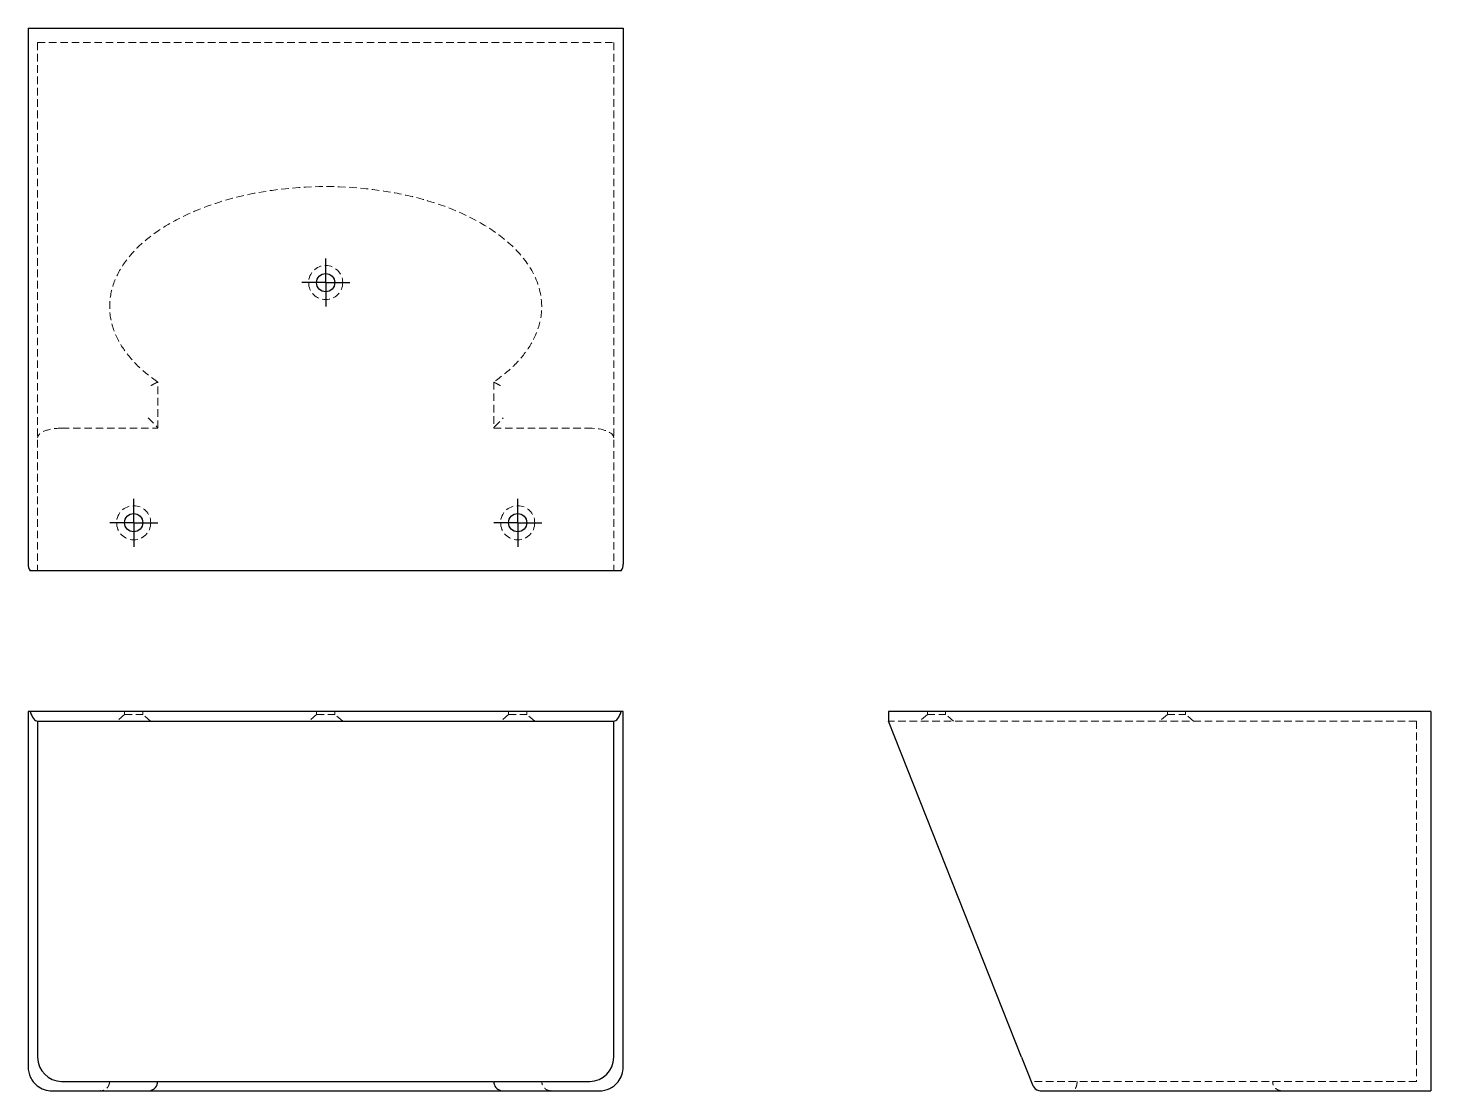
# Model space of a CAD drawing. Header units: millimetres. Extents: x 33 to 269, y 25 to 204.
import ezdxf

# ---------------------------------------------------------------- set-up
doc = ezdxf.new("R2010")
doc.units = ezdxf.units.MM
doc.linetypes.add('HIDDEN', pattern=[1.905, 1.27, -0.635])
doc.layers.add('10', color=7, linetype='Continuous')

# ---------------------------------------------------------------- blocks, each defined once
blk = doc.blocks.new('SW_CENTERMARKSYMBOL_0')
at = {"layer": '10', "color": 0}
for p, q in [((0, 2.5), (0, 4.03)), ((0, 0), (0, 2.5)), ((-2.5, 0), (-4.03, 0)), ((0, 0), (-2.5, 0)), ((0, 0), (0, -2.5)), ((0, 0), (2.5, 0)), ((2.5, 0), (4.03, 0)), ((0, -2.5), (0, -4.03))]:
    blk.add_line(p, q, dxfattribs=at)
blk = doc.blocks.new('SW_CENTERMARKSYMBOL_1')
at = {"layer": '10', "color": 0}
for p, q in [((0, 2.5), (0, 4.03)), ((0, 0), (0, 2.5)), ((-2.5, 0), (-4.03, 0)), ((0, 0), (-2.5, 0)), ((0, 0), (0, -2.5)), ((0, 0), (2.5, 0)), ((2.5, 0), (4.03, 0)), ((0, -2.5), (0, -4.03))]:
    blk.add_line(p, q, dxfattribs=at)
blk = doc.blocks.new('SW_CENTERMARKSYMBOL_2')
at = {"layer": '10', "color": 0}
for p, q in [((0, 2.5), (0, 4.03)), ((0, 0), (0, 2.5)), ((-2.5, 0), (-4.03, 0)), ((0, 0), (-2.5, 0)), ((0, 0), (0, -2.5)), ((0, 0), (2.5, 0)), ((2.5, 0), (4.03, 0)), ((0, -2.5), (0, -4.03))]:
    blk.add_line(p, q, dxfattribs=at)

msp = doc.modelspace()

# ---------------------------------------------------------------- linework, layer by layer
at = {"color": 7, "linetype": 'Continuous', "lineweight": 25}
for p, q in [((33.04, 203.53), (132.96, 203.53)), ((33.04, 203.53), (33.04, 113.57)), ((132.96, 203.53), (132.96, 113.57)), ((132.6, 112.47), (33.4, 112.47)), ((33.04, 88.85), (33.04, 29.22)), ((33.4, 88.85), (33.04, 88.85)), ((132.6, 88.85), (33.4, 88.85)), ((34.65, 87.24), (131.35, 87.24)), ((34.65, 87.24), (34.65, 30.83)), ((131.35, 30.83), (131.35, 87.24)), ((132.96, 88.85), (132.6, 88.85)), ((132.96, 29.22), (132.96, 88.85)), ((178.57, 88.85), (177.47, 88.85)), ((177.47, 88.85), (177.47, 87.24)), ((199.8, 30.83), (177.47, 87.24)), ((268.53, 88.85), (178.57, 88.85)), ((268.53, 88.85), (268.53, 29.22)), ((199.8, 30.83), (200.68, 28.63)), ((200.68, 28.63), (201.64, 26.21)), ((268.53, 29.22), (268.53, 25.19)), ((38.68, 26.8), (54.8, 26.8)), ((111.2, 26.8), (127.32, 26.8)), ((37.07, 25.19), (53.19, 25.19)), ((112.81, 25.19), (128.93, 25.19)), ((203.13, 25.19), (268.53, 25.19))]:
    msp.add_line(p, q, dxfattribs=at)
at = {"color": 7, "linetype": 'HIDDEN', "lineweight": 18}
for p, q in [((34.65, 201.11), (34.65, 112.47)), ((34.65, 201.11), (131.35, 201.11)), ((131.35, 201.11), (131.35, 112.47)), ((54.8, 136.4), (54.8, 144.13)), ((111.2, 144.13), (111.2, 136.4)), ((53.19, 138.13), (54.68, 136.64)), ((111.32, 136.64), (112.81, 138.13)), ((38.68, 136.4), (54.8, 136.4)), ((111.2, 136.4), (127.32, 136.4)), ((49.24, 88.35), (47.91, 87.24)), ((49.24, 88.85), (49.24, 88.35)), ((49.24, 88.35), (52.3, 88.35)), ((52.3, 88.35), (52.3, 88.85)), ((53.62, 87.24), (52.3, 88.35)), ((81.47, 88.35), (80.14, 87.24)), ((81.47, 88.85), (81.47, 88.35)), ((81.47, 88.35), (84.53, 88.35)), ((84.53, 88.35), (84.53, 88.85)), ((85.86, 87.24), (84.53, 88.35)), ((113.7, 88.35), (112.38, 87.24)), ((113.7, 88.85), (113.7, 88.35)), ((113.7, 88.35), (116.76, 88.35)), ((116.76, 88.35), (116.76, 88.85)), ((118.09, 87.24), (116.76, 88.35)), ((266.11, 87.24), (177.47, 87.24)), ((184, 88.35), (182.67, 87.24)), ((184, 88.85), (184, 88.35)), ((184, 88.35), (187.06, 88.35)), ((187.06, 88.35), (187.06, 88.85)), ((188.39, 87.24), (187.06, 88.35)), ((224.29, 88.35), (222.96, 87.24)), ((224.29, 88.85), (224.29, 88.35)), ((224.29, 88.35), (227.35, 88.35)), ((227.35, 88.35), (227.35, 88.85)), ((228.68, 87.24), (227.35, 88.35)), ((266.11, 87.24), (266.11, 30.83)), ((266.11, 30.83), (266.11, 26.8)), ((266.11, 26.8), (201.4, 26.8))]:
    msp.add_line(p, q, dxfattribs=at)
for centre in [(83, 160.82), (50.77, 120.53), (115.23, 120.53)]:
    msp.add_circle(centre, 2.86, dxfattribs=at)
at = {"color": 7, "linetype": 'Continuous', "lineweight": 25}
for centre in [(83, 160.82), (50.77, 120.53), (115.23, 120.53)]:
    msp.add_circle(centre, 1.53, dxfattribs=at)
for centre, radius, start, end in [((38.68, 30.83), 4.03, 180, 270), ((127.32, 30.83), 4.03, 270, 360), ((53.19, 26.8), 1.61, 270, 338.4), ((53.19, 26.8), 1.61, 338.4, 0), ((112.81, 26.8), 1.61, 180, 201.6), ((112.81, 26.8), 1.61, 201.6, 270)]:
    msp.add_arc(centre, radius, start, end, dxfattribs=at)
at = {"color": 7, "linetype": 'HIDDEN', "lineweight": 18}
for centre, major_axis, start_param, end_param in [((53.19, 136.4), (1.61, 0), 0, 0.376991), ((112.81, 136.4), (1.61, 0), 2.764602, 3.141593), ((38.68, 134.8), (4.03, 0), 1.570796, 3.141593), ((127.32, 134.8), (4.03, 0), 0, 1.570796)]:
    msp.add_ellipse(centre, major_axis=major_axis, ratio=0.395928, start_param=start_param, end_param=end_param, dxfattribs=at)
at = {"color": 7, "linetype": 'Continuous', "lineweight": 25}
for centre, major_axis, ratio, start_param, end_param in [((34.65, 113.57), (0, -1.73), 0.929776, 4.712389, 5.39636), ((131.35, 113.57), (0, -1.73), 0.929776, 0.886826, 1.570796), ((34.65, 91.62), (0, -4.38), 0.368125, 5.39636, 6.283185), ((131.35, 91.62), (0, -4.38), 0.368125, 0, 0.886826)]:
    msp.add_ellipse(centre, major_axis=major_axis, ratio=ratio, start_param=start_param, end_param=end_param, dxfattribs=at)
at = {"color": 7, "linetype": 'HIDDEN', "lineweight": 18}
for points, knots in [([(54.8, 144.13), (53.59, 144.96), (51.32, 146.79), (48.58, 150.09), (46.86, 153.91), (46.56, 158.01), (47.72, 161.98), (50.9, 166.69), (56.02, 170.56), (64.13, 174.31), (75.89, 177.15), (88.09, 177.15), (99.91, 174.88), (107.46, 172.09), (113.93, 167.63), (117.73, 163.29), (119.48, 158.47), (119.13, 153.91), (117.42, 150.09), (114.68, 146.79), (112.41, 144.96), (111.2, 144.13)], [15.814525, 15.814525, 15.814525, 15.814525, 16.390023, 16.965522, 17.541021, 18.11652, 18.692018, 19.267517, 20.418514, 21.185846, 22.720509, 25.022504, 25.789836, 27.324499, 28.091831, 28.859162, 29.626494, 30.201993, 30.777492, 31.35299, 31.928489, 31.928489, 31.928489, 31.928489]), ([(54.8, 144.13), (54.8, 144.13), (54.79, 144.13), (54.78, 144.12), (54.76, 144.11), (54.73, 144.1), (54.7, 144.08), (54.65, 144.05), (54.6, 144.02), (54.53, 143.99), (54.46, 143.95), (54.38, 143.91), (54.29, 143.87), (54.19, 143.81), (54.06, 143.75), (53.89, 143.66), (53.69, 143.56), (53.45, 143.43), (53.28, 143.34), (53.19, 143.3)], [0, 0, 0, 0, 0.041258, 0.083143, 0.12574, 0.169121, 0.213343, 0.258451, 0.304483, 0.351472, 0.39945, 0.448455, 0.498534, 0.550487, 0.614958, 0.692089, 0.781978, 0.884634, 1, 1, 1, 1]), ([(111.2, 144.13), (111.2, 144.13), (111.21, 144.13), (111.22, 144.12), (111.24, 144.11), (111.28, 144.09), (111.32, 144.07), (111.37, 144.04), (111.43, 144.01), (111.5, 143.97), (111.58, 143.93), (111.68, 143.88), (111.79, 143.82), (111.93, 143.75), (112.1, 143.66), (112.31, 143.55), (112.55, 143.43), (112.72, 143.34), (112.81, 143.3)], [0, 0, 0, 0, 0.0445, 0.08964, 0.135491, 0.182122, 0.229597, 0.277979, 0.327326, 0.377692, 0.429129, 0.481685, 0.540816, 0.610806, 0.691698, 0.783518, 0.886282, 1, 1, 1, 1]), ([(46.74, 26.8), (46.71, 26.59), (46.66, 26.17), (46.3, 25.63), (45.77, 25.26), (45.36, 25.21), (45.15, 25.19)], [0, 0, 0, 0, 0.2487005, 0.4979317, 0.7479561, 1, 1, 1, 1]), ([(120.85, 25.19), (120.65, 25.21), (120.24, 25.26), (119.71, 25.63), (119.34, 26.17), (119.29, 26.59), (119.26, 26.8)], [0, 0, 0, 0, 0.252024, 0.502032, 0.751268, 1, 1, 1, 1]), ([(209.13, 26.8), (209.13, 26.76), (209.13, 26.68), (209.12, 26.56), (209.11, 26.44), (209.09, 26.32), (209.07, 26.2), (209.04, 26.09), (209.01, 25.97), (208.97, 25.86), (208.93, 25.76), (208.88, 25.66), (208.82, 25.56), (208.75, 25.45), (208.66, 25.35), (208.55, 25.27), (208.43, 25.2), (208.34, 25.2), (208.3, 25.19)], [0, 0, 0, 0, 0.0445, 0.08964, 0.135491, 0.182122, 0.229597, 0.277979, 0.327326, 0.377692, 0.429129, 0.481685, 0.540816, 0.610806, 0.691698, 0.783518, 0.886282, 1, 1, 1, 1]), ([(243.57, 25.19), (243.36, 25.21), (243.04, 25.25), (242.66, 25.45), (242.33, 25.72), (242.02, 26.17), (241.97, 26.59), (241.94, 26.8)], [0, 0, 0, 0, 0.250166, 0.375676, 0.500836, 0.750424, 1, 1, 1, 1])]:
    msp.add_open_spline(points, degree=3, knots=knots, dxfattribs=at)
at = {"color": 7, "linetype": 'Continuous', "lineweight": 25}
for points, knots in [([(33.04, 29.22), (33.04, 28.62), (33.32, 27.41), (34.66, 25.72), (36.17, 25.19), (37.07, 25.19)], [0, 0, 0, 0, 0.448799, 0.897598, 1.570796, 1.570796, 1.570796, 1.570796]), ([(128.93, 25.19), (129.53, 25.19), (130.74, 25.47), (132.43, 26.81), (132.96, 28.32), (132.96, 29.22)], [-1.570796, -1.570796, -1.570796, -1.570796, -1.121997, -0.673198, 0, 0, 0, 0]), ([(54.86, 26.8), (55.45, 26.8), (56.66, 26.8), (59.04, 26.8), (61.99, 26.8), (65.55, 26.8), (69.23, 26.8), (73.06, 26.8), (77, 26.8), (81.03, 26.8), (85.07, 26.8), (89.1, 26.8), (93.11, 26.8), (96.85, 26.8), (100.32, 26.8), (103.27, 26.8), (105.93, 26.8), (108.3, 26.8), (110.05, 26.8), (110.96, 26.8), (111.14, 26.8)], [0, 0, 0, 0, 0.036125, 0.073577, 0.136797, 0.20004, 0.264902, 0.329775, 0.398032, 0.466564, 0.53482, 0.603348, 0.671605, 0.740158, 0.796762, 0.853611, 0.898234, 0.94285, 0.988466, 1, 1, 1, 1]), ([(201.64, 26.21), (201.77, 25.87), (202.22, 25.36), (202.86, 25.19), (203.13, 25.19)], [0, 0, 0, 0, 0.571429, 1, 1, 1, 1]), ([(45.2, 25.19), (45.18, 25.19), (45.05, 25.19), (45.25, 25.19), (45.83, 25.19), (46.82, 25.19), (48.13, 25.19), (49.81, 25.19), (51.88, 25.19), (54.3, 25.19), (56.88, 25.19), (59.88, 25.19), (63.3, 25.19), (67.14, 25.19), (71.05, 25.19), (75.01, 25.19), (79, 25.19), (83, 25.19), (87.01, 25.19), (90.99, 25.19), (94.95, 25.19), (98.86, 25.19), (102.7, 25.19), (106.12, 25.19), (109.11, 25.19), (111.7, 25.19), (114.12, 25.19), (116.19, 25.19), (117.87, 25.19), (119.17, 25.19), (120.17, 25.19), (120.76, 25.19), (120.95, 25.19), (120.82, 25.19), (120.8, 25.19)], [0, 0, 0, 0, 0.006577, 0.031222, 0.055873, 0.080539, 0.105208, 0.129878, 0.160696, 0.191534, 0.222395, 0.253241, 0.294366, 0.335494, 0.376633, 0.417775, 0.458907, 0.500038, 0.54117, 0.582284, 0.623386, 0.664508, 0.705662, 0.746796, 0.777633, 0.808484, 0.839317, 0.870152, 0.894818, 0.919478, 0.944149, 0.968803, 0.993447, 1, 1, 1, 1])]:
    msp.add_open_spline(points, degree=3, knots=knots, dxfattribs=at)

# ---------------------------------------------------------------- block references
at = {"layer": '10'}
for name, p in [('SW_CENTERMARKSYMBOL_0', (83, 160.82)), ('SW_CENTERMARKSYMBOL_1', (50.77, 120.53)), ('SW_CENTERMARKSYMBOL_2', (115.23, 120.53))]:
    msp.add_blockref(name, p, dxfattribs=at)

doc.saveas('drawing.dxf')
